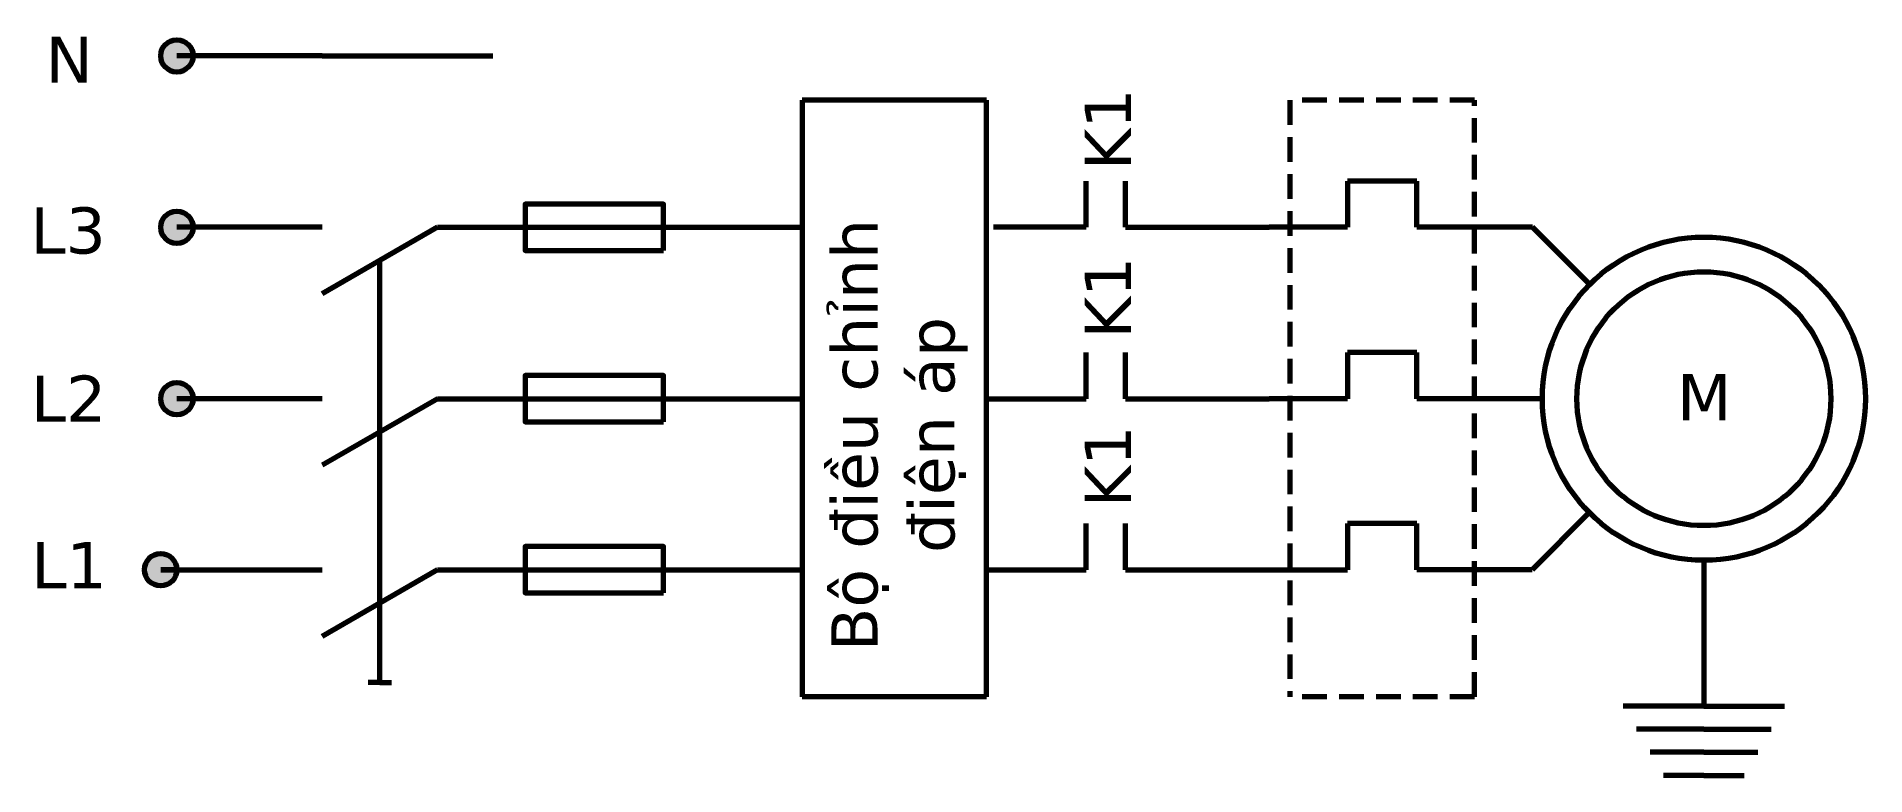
# Model space of a CAD drawing. Header units: inches. Extents: x 6073883 to 38170721, y 25665538 to 35277891.
# Drawn here: x 6073883 to 12018237, y 32877584 to 35277891 of the extents above.
import ezdxf

# ---------------------------------------------------------------- set-up
doc = ezdxf.new("R2010")
doc.units = ezdxf.units.IN
doc.header["$LTSCALE"] = 2000
doc.header["$MEASUREMENT"] = 0
doc.linetypes.add('DASHED', pattern=[0.75, 0.5, -0.25])
for name, color, linetype in [('K1', 94, 'Continuous'), ('N', 3, 'Continuous'), ('PHA A', 1, 'Continuous'), ('PHA B', 30, 'Continuous'), ('PHA C', 5, 'Continuous')]:
    doc.layers.add(name, color=color, linetype=linetype)
doc.styles.add('devices', font='verdana_0.ttf', dxfattribs={"height": 150000})

msp = doc.modelspace()

# ---------------------------------------------------------------- hatches: boundary and pattern name
at = {"layer": 'N', "lineweight": 70, "ltscale": 2000}
h = msp.add_hatch(color=256, dxfattribs=at)
edge = h.paths.add_edge_path()
edge.add_arc((6529866, 35215179), 52500, 0, 360)
edge = h.paths.add_edge_path()
edge.add_line((7002120, 35215179), (6627120, 35215179))
edge.add_line((6904866, 35215179), (6529866, 35215179))
at = {"layer": 'PHA A', "lineweight": 70, "ltscale": 2000}
h = msp.add_hatch(color=256, dxfattribs=at)
edge = h.paths.add_edge_path()
edge.add_arc((6477366, 33545892), 52500, 0, 360)
at = {"layer": 'PHA B', "lineweight": 70, "ltscale": 2000}
h = msp.add_hatch(color=256, dxfattribs=at)
edge = h.paths.add_edge_path()
edge.add_arc((6529866, 34101486), 52500, 0, 360)
at = {"layer": 'PHA C', "lineweight": 70, "ltscale": 2000}
h = msp.add_hatch(color=256, dxfattribs=at)
edge = h.paths.add_edge_path()
edge.add_arc((6529866, 34658333), 52500, 0, 360)

# ---------------------------------------------------------------- linework, layer by layer
at = {"lineweight": 70, "ltscale": 80}
for p, q in [((8561763, 35070833), (8561763, 33133392)), ((9161763, 33133392), (9161763, 35070833)), ((7189620, 33179386), (7189620, 33737639)), ((9161763, 33133392), (8561763, 33133392))]:
    msp.add_line(p, q, dxfattribs=at)
at = {"lineweight": 70, "ltscale": 2000}
for p, q in [((9161763, 35070833), (8561763, 35070833)), ((11493237, 33576486), (11493237, 33102584))]:
    msp.add_line(p, q, dxfattribs=at)
at = {"linetype": 'DASHED', "lineweight": 70, "ltscale": 80}
for p, q in [((10747638, 35070833), (10147638, 35070833)), ((10147638, 35070833), (10147638, 33133392)), ((10747638, 33133392), (10747638, 35070833)), ((10747638, 33133392), (10147638, 33133392))]:
    msp.add_line(p, q, dxfattribs=at)
at = {"lineweight": 70, "ltscale": 30}
for p, q in [((7377120, 34658333), (7002120, 34441826)), ((7377120, 34101486), (7002120, 33884980)), ((7377120, 33545892), (7002120, 33329386))]:
    msp.add_line(p, q, dxfattribs=at)
at = {"lineweight": 70, "ltscale": 130}
for p, q in [((7189620, 33737639), (7189620, 34550079)), ((11493237, 33102584), (11230737, 33102584)), ((11493237, 33102584), (11755737, 33102584)), ((11493237, 33027584), (11274487, 33027584)), ((11493237, 33027584), (11711987, 33027584)), ((11493237, 32952584), (11318237, 32952584)), ((11493237, 32952584), (11668237, 32952584)), ((11493237, 32877584), (11361987, 32877584)), ((11493237, 32877584), (11624487, 32877584))]:
    msp.add_line(p, q, dxfattribs=at)
at = {"lineweight": 70, "ltscale": 70}
for q in [(7152120, 33179386), (7227120, 33179386)]:
    msp.add_line((7189620, 33179386), q, dxfattribs=at)
at = {"lineweight": 70, "ltscale": 80}
for radius in [525000, 412500]:
    msp.add_circle((11493237, 34101486), radius, dxfattribs=at)
at = {"layer": 'K1', "lineweight": 70, "ltscale": 130}
for p, q in [((9485860, 34658333), (9485860, 34808333)), ((9485860, 34101486), (9485860, 34251486)), ((9485860, 33545892), (9485860, 33695892))]:
    msp.add_line(p, q, dxfattribs=at)
at = {"layer": 'K1', "lineweight": 70, "ltscale": 80}
for p, q in [((9613606, 34658333), (9613606, 34808333)), ((9613606, 34101486), (9613606, 34251486)), ((9613606, 33545892), (9613606, 33695892))]:
    msp.add_line(p, q, dxfattribs=at)
at = {"layer": 'N', "lineweight": 70, "ltscale": 80}
for p, q in [((6904866, 35215179), (6529866, 35215179)), ((7002120, 35215179), (6627120, 35215179))]:
    msp.add_line(p, q, dxfattribs=at)
at = {"layer": 'N', "lineweight": 70, "ltscale": 130}
msp.add_line((7002120, 35215179), (7556997, 35215179), dxfattribs=at)
msp.add_circle((6529866, 35215179), 52500, dxfattribs=at)
at = {"layer": 'PHA A', "lineweight": 70, "ltscale": 80}
for p, q in [((11120753, 33731507), (10935138, 33545892)), ((10560138, 33695892), (10335138, 33695892)), ((10335138, 33695892), (10335138, 33545892)), ((10560138, 33545892), (10560138, 33695892)), ((10935138, 33545892), (10560138, 33545892))]:
    msp.add_line(p, q, dxfattribs=at)
at = {"layer": 'PHA A', "lineweight": 70, "ltscale": 130}
msp.add_line((6529866, 33545892), (6477366, 33545892), dxfattribs=at)
at = {"layer": 'PHA A', "lineweight": 70, "ltscale": 2000}
for p, q in [((6477366, 33545892), (7002120, 33545892)), ((7377120, 33545892), (8111874, 33545892)), ((8111874, 33545892), (8309864, 33545892)), ((8309864, 33545892), (8561763, 33545892)), ((9161763, 33545892), (9485860, 33545892)), ((9613606, 33545892), (9861818, 33545892)), ((9861818, 33545892), (9959747, 33545892)), ((9959747, 33545892), (10080373, 33545892)), ((10080373, 33545892), (10335138, 33545892))]:
    msp.add_line(p, q, dxfattribs=at)
at = {"layer": 'PHA A', "lineweight": 70, "ltscale": 130}
msp.add_lwpolyline([(8111874, 33470892), (8111874, 33620892), (7661874, 33620892), (7661874, 33470892)], close=True, dxfattribs=at)
msp.add_circle((6477366, 33545892), 52500, dxfattribs=at)
at = {"layer": 'PHA B', "lineweight": 70, "ltscale": 80}
for p, q in [((10560138, 34251486), (10335138, 34251486)), ((10335138, 34251486), (10335138, 34101486)), ((10560138, 34101486), (10560138, 34251486)), ((6904866, 34101486), (6529866, 34101486)), ((7002120, 34101486), (6627120, 34101486)), ((10968237, 34101486), (10560138, 34101486))]:
    msp.add_line(p, q, dxfattribs=at)
at = {"layer": 'PHA B', "lineweight": 70, "ltscale": 2000}
for p, q in [((7377120, 34101486), (8111874, 34101486)), ((8111874, 34101486), (8309864, 34101486)), ((8309864, 34101486), (8561763, 34101486)), ((9161763, 34101486), (9485860, 34101486)), ((9613606, 34101486), (9861818, 34101486)), ((9861818, 34101486), (9959747, 34101486)), ((9959747, 34101486), (10080373, 34101486)), ((10335138, 34101486), (10080373, 34101486))]:
    msp.add_line(p, q, dxfattribs=at)
at = {"layer": 'PHA B', "lineweight": 70, "ltscale": 130}
msp.add_lwpolyline([(8111874, 34026486), (8111874, 34176486), (7661874, 34176486), (7661874, 34026486)], close=True, dxfattribs=at)
msp.add_circle((6529866, 34101486), 52500, dxfattribs=at)
at = {"layer": 'PHA C', "lineweight": 70, "ltscale": 80}
for p, q in [((10560138, 34808333), (10335138, 34808333)), ((10335138, 34808333), (10335138, 34658333)), ((6904866, 34658333), (6529866, 34658333)), ((7002120, 34658333), (6627120, 34658333)), ((10936390, 34658333), (10560138, 34658333)), ((11122006, 34472717), (10936390, 34658333))]:
    msp.add_line(p, q, dxfattribs=at)
at = {"layer": 'PHA C', "lineweight": 70, "ltscale": 2000}
for p, q in [((10560138, 34658333), (10560138, 34808333)), ((7377120, 34658333), (8111874, 34658333)), ((8111874, 34658333), (8309864, 34658333)), ((8309864, 34658333), (8561763, 34658333)), ((9191681, 34658333), (9184185, 34658333)), ((9485860, 34658333), (9191681, 34658333)), ((9613606, 34658333), (9861818, 34658333)), ((9861818, 34658333), (9959747, 34658333)), ((9959747, 34658333), (10080373, 34658333)), ((10335138, 34658333), (10080373, 34658333))]:
    msp.add_line(p, q, dxfattribs=at)
at = {"layer": 'PHA C', "lineweight": 70, "ltscale": 130}
msp.add_lwpolyline([(8111874, 34583333), (8111874, 34733333), (7661874, 34733333), (7661874, 34583333)], close=True, dxfattribs=at)
msp.add_circle((6529866, 34658333), 52500, dxfattribs=at)

# ---------------------------------------------------------------- texts
at = {"lineweight": 70, "ltscale": 30, "insert": (8878634, 33983560), "char_height": 150000, "width": 1686035.76, "attachment_point": 5, "rotation": 90, "style": 'devices'}
msp.add_mtext('Bộ điều chỉnh điện áp', dxfattribs=at)
at = {"lineweight": 70, "ltscale": 30, "insert": (11494358, 34106547), "char_height": 150000, "width": 260048.79, "attachment_point": 5, "style": 'devices'}
msp.add_mtext('M', dxfattribs=at)
at = {"layer": 'K1', "lineweight": 70, "ltscale": 30, "char_height": 150000, "width": 130457.95, "attachment_point": 5, "rotation": 90, "style": 'devices'}
for insert in [(9555808, 34976442), (9555808, 34429864), (9555808, 33881358)]:
    msp.add_mtext('K1', dxfattribs=dict(at, insert=insert))
at = {"layer": 'N', "lineweight": 70, "ltscale": 30, "insert": (6179585, 35202891), "char_height": 150000, "width": 131433.85, "attachment_point": 5, "style": 'devices'}
msp.add_mtext('N', dxfattribs=at)
at = {"layer": 'PHA A', "lineweight": 70, "ltscale": 30, "insert": (6179333, 33560405), "char_height": 150000, "width": 131433.85, "attachment_point": 5, "style": 'devices'}
msp.add_mtext('L1', dxfattribs=at)
at = {"layer": 'PHA B', "lineweight": 70, "ltscale": 30, "insert": (6178023, 34101676), "char_height": 150000, "width": 131433.85, "attachment_point": 5, "style": 'devices'}
msp.add_mtext('L2', dxfattribs=at)
at = {"layer": 'PHA C', "lineweight": 70, "ltscale": 30, "insert": (6176462, 34646726), "char_height": 150000, "width": 131433.85, "attachment_point": 5, "style": 'devices'}
msp.add_mtext('L3', dxfattribs=at)

doc.saveas('drawing.dxf')
